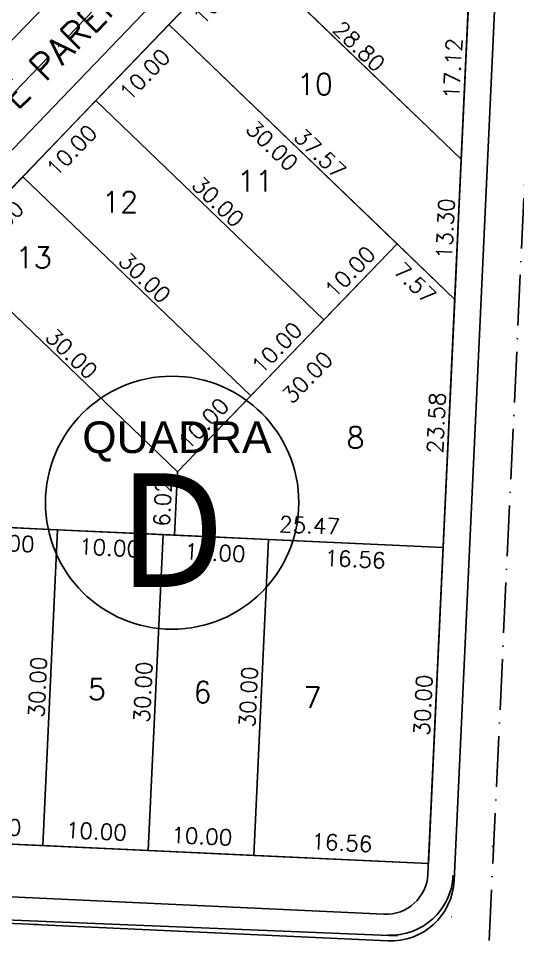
# Model space of a CAD drawing. Header units: millimetres. Extents: x 1794 to 8081, y 409 to 2272.
# Drawn here: x 5498.6 to 5545.8, y 773 to 860.7 of the extents above; entities that cross this region are included whole.
import ezdxf
from ezdxf.enums import TextEntityAlignment as Align

# ---------------------------------------------------------------- set-up
doc = ezdxf.new("R2010")
doc.units = ezdxf.units.MM
doc.linetypes.add('ACAD_ISO10W100', pattern=[18, 12, -3, 0, -3])
for name, color, linetype in [('02 - EIXO VIA', 2, 'ACAD_ISO10W100'), ('03 - CALÇADA', 1, 'Continuous'), ('BOUNDARY LOTES', 2, 'Continuous'), ('boundary quadras', 232, 'Continuous'), ('COT', 8, 'Continuous'), ('Cota', 8, 'Continuous'), ('FAIXAS VERDES', 62, 'Continuous'), ('LOTES', 2, 'Continuous'), ('PSTILO', 164, 'Continuous'), ('QUADRAS', 3, 'Continuous'), ('texto - ruas', 2, 'Continuous'), ('Texto Lotes', 31, 'Continuous'), ('TEXTO-80', 3, 'Continuous')]:
    doc.layers.add(name, color=color, linetype=linetype)
doc.styles.add('arcad1', font='romans.shx')
doc.styles.add('style1', font='tahoma.ttf')
doc.dimstyles.new('REGIS', dxfattribs={"dimtxt": 1.5, "dimasz": 0.12, "dimexe": 0, "dimexo": 0, "dimgap": 0, "dimtad": 0, "dimzin": 4, "dimdsep": 46, "dimtxsty": 'arcad1', "dimblk1": 'BOLA', "dimblk2": 'BOLA', "dimsah": 1, "dimcen": 0.12, "dimse1": 1, "dimse2": 1, "dimsd1": 1, "dimsd2": 1, "dimclrd": 256, "dimclre": 8, "dimclrt": 1, "dimadec": 0, "dimazin": 0, "dimtfac": 1.2, "dimtix": 1, "dimtmove": 2, "dimatfit": 3, "dimldrblk": 'BOLA', "dimfxl": 0, "dimfxlon": 1, "dimtvp": 2, "dimtolj": 1, "dimtzin": 4, "dimarcsym": 0})

# ---------------------------------------------------------------- blocks, each defined once
blk = doc.blocks.new('*D1119')
at = {"layer": 'Defpoints', "color": 0}
for p in [(5500.873, 782.244), (5510.862, 781.779), (5510.797, 780.375)]:
    blk.add_point(p, dxfattribs=at)
at = {"layer": 'COT', "color": 1, "insert": (5505.941, 783.605), "char_height": 1.5, "attachment_point": 5, "rotation": 357.3361, "style": 'arcad1'}
blk.add_mtext('\\A1;10.00', dxfattribs=at)
blk = doc.blocks.new('BOLA')
for p, q in [((-1, 0), (1, 0)), ((0, -1), (0, 1))]:
    blk.add_line(p, q)
blk.add_circle((0, 0), 0.3)
blk = doc.blocks.new('*D1120')
at = {"layer": 'Defpoints', "color": 0}
for p in [(5510.862, 781.779), (5520.851, 781.314), (5520.786, 779.911)]:
    blk.add_point(p, dxfattribs=at)
at = {"layer": 'COT', "color": 1, "insert": (5515.931, 783.14), "char_height": 1.5, "attachment_point": 5, "rotation": 357.3361, "style": 'arcad1'}
blk.add_mtext('\\A1;10.00', dxfattribs=at)
blk = doc.blocks.new('*D1121')
at = {"layer": 'Defpoints', "color": 0}
for p in [(5520.851, 781.314), (5537.398, 780.544), (5537.333, 779.141)]:
    blk.add_point(p, dxfattribs=at)
at = {"layer": 'COT', "color": 1, "insert": (5529.199, 782.522), "char_height": 1.5, "attachment_point": 5, "rotation": 357.3361, "style": 'arcad1'}
blk.add_mtext('\\A1;16.56', dxfattribs=at)
blk = doc.blocks.new('*D1123')
at = {"layer": 'Defpoints', "color": 0}
for p in [(5490.883, 782.708), (5500.873, 782.244), (5500.807, 780.84)]:
    blk.add_point(p, dxfattribs=at)
at = {"layer": 'COT', "color": 1, "insert": (5495.952, 784.069), "char_height": 1.5, "attachment_point": 5, "rotation": 357.3361, "style": 'arcad1'}
blk.add_mtext('\\A1;10.00', dxfattribs=at)
blk = doc.blocks.new('*D1127')
at = {"layer": 'Defpoints', "color": 0}
for p in [(5492.278, 812.676), (5502.267, 812.211), (5502.059, 807.736)]:
    blk.add_point(p, dxfattribs=at)
at = {"layer": 'COT', "color": 1, "insert": (5497.204, 810.965), "char_height": 1.5, "attachment_point": 5, "rotation": 357.3361, "style": 'arcad1'}
blk.add_mtext('\\A1;10.00', dxfattribs=at)
blk = doc.blocks.new('*D1128')
at = {"layer": 'Defpoints', "color": 0}
for p in [(5502.267, 812.211), (5512.256, 811.746), (5512.048, 807.271)]:
    blk.add_point(p, dxfattribs=at)
at = {"layer": 'COT', "color": 1, "insert": (5507.193, 810.5), "char_height": 1.5, "attachment_point": 5, "rotation": 357.3361, "style": 'arcad1'}
blk.add_mtext('\\A1;10.00', dxfattribs=at)
blk = doc.blocks.new('*D1129')
at = {"layer": 'Defpoints', "color": 0}
for p in [(5512.256, 811.746), (5522.245, 811.282), (5522.037, 806.806)]:
    blk.add_point(p, dxfattribs=at)
at = {"layer": 'COT', "color": 1, "insert": (5517.182, 810.035), "char_height": 1.5, "attachment_point": 5, "rotation": 357.3361, "style": 'arcad1'}
blk.add_mtext('\\A1;10.00', dxfattribs=at)
blk = doc.blocks.new('*D1130')
at = {"layer": 'Defpoints', "color": 0}
for p in [(5522.245, 811.282), (5538.792, 810.512), (5538.584, 806.036)]:
    blk.add_point(p, dxfattribs=at)
at = {"layer": 'COT', "color": 1, "insert": (5530.45, 809.418), "char_height": 1.5, "attachment_point": 5, "rotation": 357.3361, "style": 'arcad1'}
blk.add_mtext('\\A1;16.56', dxfattribs=at)
blk = doc.blocks.new('*D377')
at = {"layer": 'Defpoints', "color": 0}
for p in [(5502.267, 812.211), (5500.873, 782.244), (5502.671, 782.16)]:
    blk.add_point(p, dxfattribs=at)
at = {"layer": 'COT', "color": 1, "insert": (5500.371, 797.283), "char_height": 1.5, "attachment_point": 5, "rotation": 87.3361, "style": 'arcad1'}
blk.add_mtext('\\A1;30.00', dxfattribs=at)
blk = doc.blocks.new('*D378')
at = {"layer": 'Defpoints', "color": 0}
for p in [(5512.256, 811.746), (5510.862, 781.779), (5512.66, 781.695)]:
    blk.add_point(p, dxfattribs=at)
at = {"layer": 'COT', "color": 1, "insert": (5510.36, 796.818), "char_height": 1.5, "attachment_point": 5, "rotation": 87.3361, "style": 'arcad1'}
blk.add_mtext('\\A1;30.00', dxfattribs=at)
blk = doc.blocks.new('*D379')
at = {"layer": 'Defpoints', "color": 0}
for p in [(5522.245, 811.282), (5520.851, 781.314), (5522.649, 781.23)]:
    blk.add_point(p, dxfattribs=at)
at = {"layer": 'COT', "color": 1, "insert": (5520.35, 796.354), "char_height": 1.5, "attachment_point": 5, "rotation": 87.3361, "style": 'arcad1'}
blk.add_mtext('\\A1;30.00', dxfattribs=at)
blk = doc.blocks.new('*D380')
at = {"layer": 'Defpoints', "color": 0}
for p in [(5538.792, 810.512), (5537.398, 780.544), (5539.196, 780.461)]:
    blk.add_point(p, dxfattribs=at)
at = {"layer": 'COT', "color": 1, "insert": (5536.896, 795.584), "char_height": 1.5, "attachment_point": 5, "rotation": 87.3361, "style": 'arcad1'}
blk.add_mtext('\\A1;30.00', dxfattribs=at)
blk = doc.blocks.new('*D1132')
at = {"layer": 'Defpoints', "color": 0}
for p in [(5539.888, 834.067), (5541.686, 833.983), (5538.792, 810.512)]:
    blk.add_point(p, dxfattribs=at)
at = {"layer": 'COT', "color": 1, "insert": (5538.142, 822.345), "char_height": 1.5, "attachment_point": 5, "rotation": 87.3361, "style": 'arcad1'}
blk.add_mtext('\\A1;23.58', dxfattribs=at)
blk = doc.blocks.new('*D1133')
at = {"layer": 'Defpoints', "color": 0}
for p in [(5540.506, 847.352), (5542.304, 847.268), (5539.888, 834.067)]:
    blk.add_point(p, dxfattribs=at)
at = {"layer": 'COT', "color": 1, "insert": (5538.999, 840.765), "char_height": 1.5, "attachment_point": 5, "rotation": 87.3361, "style": 'arcad1'}
blk.add_mtext('\\A1;13.30', dxfattribs=at)
blk = doc.blocks.new('*D1134')
at = {"layer": 'Defpoints', "color": 0}
for p in [(5541.302, 864.458), (5543.1, 864.374), (5540.506, 847.352)]:
    blk.add_point(p, dxfattribs=at)
at = {"layer": 'COT', "color": 1, "insert": (5539.706, 855.961), "char_height": 1.5, "attachment_point": 5, "rotation": 87.3361, "style": 'arcad1'}
blk.add_mtext('\\A1;17.12', dxfattribs=at)
blk = doc.blocks.new('*D1135')
at = {"layer": 'Defpoints', "color": 0}
for p in [(5513.348, 811.696), (5538.792, 810.512), (5538.724, 809.04)]:
    blk.add_point(p, dxfattribs=at)
at = {"layer": 'COT', "color": 1, "insert": (5526.141, 812.629), "char_height": 1.5, "attachment_point": 5, "rotation": 357.3361, "style": 'arcad1'}
blk.add_mtext('\\A1;25.47', dxfattribs=at)
blk = doc.blocks.new('*D1136')
at = {"layer": 'Defpoints', "color": 0}
for p in [(5468.225, 813.795), (5468.145, 812.066), (5513.348, 811.696)]:
    blk.add_point(p, dxfattribs=at)
at = {"layer": 'COT', "color": 1, "insert": (5490.846, 814.013), "char_height": 1.5, "attachment_point": 5, "rotation": 357.3361, "style": 'arcad1'}
blk.add_mtext('\\A1;45.17', dxfattribs=at)
blk = doc.blocks.new('*D1137')
at = {"layer": 'Defpoints', "color": 0}
for p in [(5513.628, 817.704), (5513.348, 811.696), (5515.071, 811.615)]:
    blk.add_point(p, dxfattribs=at)
at = {"layer": 'COT', "color": 1, "insert": (5512.214, 814.759), "char_height": 1.5, "attachment_point": 5, "rotation": 87.3361, "style": 'arcad1'}
blk.add_mtext('\\A1;6.02', dxfattribs=at)
blk = doc.blocks.new('*D1138')
at = {"layer": 'Defpoints', "color": 0}
for p in [(5492.014, 838.509), (5513.628, 817.704), (5512.319, 816.344)]:
    blk.add_point(p, dxfattribs=at)
at = {"layer": 'COT', "color": 1, "insert": (5503.592, 828.908), "char_height": 1.5, "attachment_point": 5, "rotation": 316.09289, "style": 'arcad1'}
blk.add_mtext('\\A1;30.00', dxfattribs=at)
blk = doc.blocks.new('*D382')
at = {"layer": 'Defpoints', "color": 0}
for p in [(5498.949, 845.714), (5520.563, 824.909), (5519.254, 823.549)]:
    blk.add_point(p, dxfattribs=at)
at = {"layer": 'COT', "color": 1, "insert": (5510.527, 836.113), "char_height": 1.5, "attachment_point": 5, "rotation": 316.09289, "style": 'arcad1'}
blk.add_mtext('\\A1;30.00', dxfattribs=at)
blk = doc.blocks.new('*D383')
at = {"layer": 'Defpoints', "color": 0}
for p in [(5505.884, 852.919), (5527.498, 832.114), (5526.188, 830.754)]:
    blk.add_point(p, dxfattribs=at)
at = {"layer": 'COT', "color": 1, "insert": (5517.462, 843.318), "char_height": 1.5, "attachment_point": 5, "rotation": 316.09289, "style": 'arcad1'}
blk.add_mtext('\\A1;30.00', dxfattribs=at)
blk = doc.blocks.new('*D384')
at = {"layer": 'Defpoints', "color": 0}
for p in [(5512.819, 860.123), (5539.888, 834.067), (5538.579, 832.707)]:
    blk.add_point(p, dxfattribs=at)
at = {"layer": 'COT', "color": 1, "insert": (5527.125, 847.896), "char_height": 1.5, "attachment_point": 5, "rotation": 316.09289, "style": 'arcad1'}
blk.add_mtext('\\A1;37.57', dxfattribs=at)
blk = doc.blocks.new('*D1139')
at = {"layer": 'Defpoints', "color": 0}
for p in [(5519.753, 867.328), (5540.506, 847.352), (5539.129, 845.921)]:
    blk.add_point(p, dxfattribs=at)
at = {"layer": 'COT', "color": 1, "insert": (5530.833, 858.071), "char_height": 1.5, "attachment_point": 5, "rotation": 316.09289, "style": 'arcad1'}
blk.add_mtext('\\A1;28.80', dxfattribs=at)
blk = doc.blocks.new('*D386')
at = {"layer": 'Defpoints', "color": 0}
for p in [(5498.949, 845.714), (5502.29, 842.498), (5492.014, 838.509)]:
    blk.add_point(p, dxfattribs=at)
at = {"layer": 'COT', "color": 1, "insert": (5496.661, 840.976), "char_height": 1.5, "attachment_point": 5, "rotation": 46.09289, "style": 'arcad1'}
blk.add_mtext('\\A1;10.00', dxfattribs=at)
blk = doc.blocks.new('*D1140')
at = {"layer": 'Defpoints', "color": 0}
for p in [(5505.884, 852.919), (5509.224, 849.703), (5498.949, 845.714)]:
    blk.add_point(p, dxfattribs=at)
at = {"layer": 'COT', "color": 1, "insert": (5503.596, 848.181), "char_height": 1.5, "attachment_point": 5, "rotation": 46.09289, "style": 'arcad1'}
blk.add_mtext('\\A1;10.00', dxfattribs=at)
blk = doc.blocks.new('*D1141')
at = {"layer": 'Defpoints', "color": 0}
for p in [(5512.819, 860.123), (5516.159, 856.907), (5505.884, 852.919)]:
    blk.add_point(p, dxfattribs=at)
at = {"layer": 'COT', "color": 1, "insert": (5510.531, 855.386), "char_height": 1.5, "attachment_point": 5, "rotation": 46.09289, "style": 'arcad1'}
blk.add_mtext('\\A1;10.00', dxfattribs=at)
blk = doc.blocks.new('*D387')
at = {"layer": 'Defpoints', "color": 0}
for p in [(5519.753, 867.328), (5523.094, 864.112), (5512.819, 860.123)]:
    blk.add_point(p, dxfattribs=at)
at = {"layer": 'COT', "color": 1, "insert": (5517.465, 862.59), "char_height": 1.5, "attachment_point": 5, "rotation": 46.09289, "style": 'arcad1'}
blk.add_mtext('\\A1;10.00', dxfattribs=at)
blk = doc.blocks.new('*D390')
at = {"layer": 'Defpoints', "color": 0}
for p in [(5520.563, 824.909), (5521.723, 823.792), (5513.628, 817.704)]:
    blk.add_point(p, dxfattribs=at)
at = {"layer": 'COT', "color": 1, "insert": (5516.094, 822.271), "char_height": 1.5, "attachment_point": 5, "rotation": 46.09289, "style": 'arcad1'}
blk.add_mtext('\\A1;10.00', dxfattribs=at)
blk = doc.blocks.new('*D391')
at = {"layer": 'Defpoints', "color": 0}
for p in [(5527.498, 832.114), (5528.658, 830.997), (5520.563, 824.909)]:
    blk.add_point(p, dxfattribs=at)
at = {"layer": 'COT', "color": 1, "insert": (5523.029, 829.475), "char_height": 1.5, "attachment_point": 5, "rotation": 46.09289, "style": 'arcad1'}
blk.add_mtext('\\A1;10.00', dxfattribs=at)
blk = doc.blocks.new('*D1142')
at = {"layer": 'Defpoints', "color": 0}
for p in [(5534.433, 839.318), (5535.593, 838.202), (5527.498, 832.114)]:
    blk.add_point(p, dxfattribs=at)
at = {"layer": 'COT', "color": 1, "insert": (5529.964, 836.68), "char_height": 1.5, "attachment_point": 5, "rotation": 46.09289, "style": 'arcad1'}
blk.add_mtext('\\A1;10.00', dxfattribs=at)
blk = doc.blocks.new('*D1143')
at = {"layer": 'Defpoints', "color": 0}
for p in [(5534.433, 839.318), (5538.503, 835.4), (5513.628, 817.704)]:
    blk.add_point(p, dxfattribs=at)
at = {"layer": 'COT', "color": 1, "insert": (5525.939, 826.674), "char_height": 1.5, "attachment_point": 5, "rotation": 46.09289, "style": 'arcad1'}
blk.add_mtext('\\A1;30.00', dxfattribs=at)
blk = doc.blocks.new('*D392')
at = {"layer": 'Defpoints', "color": 0}
for p in [(5512.819, 860.123), (5509.7, 856.883), (5534.433, 839.318)]:
    blk.add_point(p, dxfattribs=at)
at = {"layer": 'COT', "color": 1, "insert": (5522.587, 848.642), "char_height": 1.5, "attachment_point": 5, "rotation": 316.09289, "style": 'arcad1'}
blk.add_mtext('\\A1;30.00', dxfattribs=at)
blk = doc.blocks.new('*D393')
at = {"layer": 'Defpoints', "color": 0}
for p in [(5534.433, 839.318), (5539.888, 834.067), (5536.769, 830.827)]:
    blk.add_point(p, dxfattribs=at)
at = {"layer": 'COT', "color": 1, "insert": (5536.122, 835.614), "char_height": 1.5, "attachment_point": 5, "rotation": 316.09289, "style": 'arcad1'}
blk.add_mtext('\\A1;7.57', dxfattribs=at)
blk = doc.blocks.new('NUM_quadra')
blk.add_circle((0, 0), 0.2)
at = {"insert": (-0.1419, 0.1285), "char_height": 0.05, "width": 0.2663, "attachment_point": 1, "style": 'style1'}
blk.add_mtext('\\fArial|b0|i0|c0|p34;QUADRA', dxfattribs=at)
at = {"style": 'style1'}
blk.add_attdef('00', text='', height=0.18, dxfattribs=at).set_placement((0, -0.1335), align=Align.CENTER)
blk = doc.blocks.new('*D2223')
at = {"layer": 'Defpoints', "color": 0}
for p in [(5292.974, 812.254), (5255.358, 706.461), (5289.192, 706.078), (5288.663, 705.239), (5588.443, 694.237)]:
    blk.add_point(p, dxfattribs=at)
at = {"layer": 'Cota', "color": 1, "insert": (5291.607, 707.321), "char_height": 1.5, "attachment_point": 5, "rotation": 305.26426, "style": 'arcad1'}
blk.add_mtext('\\A1;90°', dxfattribs=at)

msp = doc.modelspace()

# ---------------------------------------------------------------- hatches: boundary and pattern name
at = {"layer": 'FAIXAS VERDES'}
h = msp.add_hatch(dxfattribs=at)
h.set_pattern_fill('AR-SAND', color=256, scale=0.1, style=0)
h.set_pattern_definition([(37.5, (5326.125, 785.073), (-0.16, 4.89413), [0, -3.8608, 0, -4.318, 0, -4.1275]), (7.5, (5326.125, 785.073), (4.49523, 7.16825), [0, -2.0828, 0, -3.4798, 0, -1.3335]), (327.5, (5323.001, 785.073), (7.909924, 0.01437), [0, -1.27, 0, -4.572, 0, -5.969]), (317.5, (5323.001, 785.073), (7.63556, 2.2293), [0, -0.635, 0, -2.9972, 0, -3.429])])
edge = h.paths.add_edge_path()
edge.add_line((5327.652, 881.221), (5326.647, 879.526))
edge.add_arc((5330.089, 877.487), 4, 149.35778, 226.09289)
edge.add_line((5327.315, 874.605), (5364.413, 838.896))
edge.add_arc((5367.187, 841.778), 4, 226.09289, 316.09289)
edge.add_line((5370.069, 839.004), (5370.762, 839.724))
edge.add_line((5370.762, 839.724), (5327.652, 881.221))
edge = h.paths.add_edge_path()
edge.add_line((5385.892, 825.161), (5385.199, 824.44))
edge.add_arc((5388.081, 821.666), 4, 136.09289, 226.09289)
edge.add_line((5385.307, 818.785), (5419.168, 786.19))
edge.add_arc((5421.942, 789.072), 4, 226.09289, 316.09289)
edge.add_line((5424.824, 786.298), (5425.518, 787.019))
edge.add_line((5425.518, 787.019), (5385.892, 825.161))
edge = h.paths.add_edge_path()
edge.add_arc((5579.884, 843.297), 122.187, 128.83984, 136.09289, ccw=False)
edge.add_line((5503.255, 938.469), (5503.113, 938.72))
edge.add_arc((5499.629, 936.754), 4, 29.44373, 130.65368)
edge.add_arc((5579.884, 843.297), 127.187, 130.65368, 136.09289)
edge.add_line((5488.25, 931.5), (5385.892, 825.161))
edge.add_line((5385.892, 825.161), (5389.494, 821.693))
edge.add_line((5389.494, 821.693), (5491.852, 928.032))
edge = h.paths.add_edge_path()
edge.add_arc((5579.884, 843.297), 148.187, 128.49742, 136.09289, ccw=False)
edge.add_arc((5485.15, 962.404), 4, 308.49742, 389.44373)
edge.add_line((5488.634, 964.37), (5487.851, 965.756))
edge.add_arc((5579.884, 843.297), 153.187, 126.92608, 136.09289)
edge.add_line((5469.518, 949.531), (5367.16, 843.192))
edge.add_line((5367.16, 843.192), (5370.762, 839.724))
edge.add_line((5370.762, 839.724), (5473.12, 946.063))

# ---------------------------------------------------------------- linework, layer by layer
at = {"layer": '02 - EIXO VIA', "ltscale": 0.4}
for p, q in [((5422.215, 774.791), (5535.952, 892.953)), ((5547.46, 865.55), (5542.975, 769.173))]:
    msp.add_line(p, q, dxfattribs=at)
at = {"layer": '03 - CALÇADA'}
for p, q in [((5426.279, 784.204), (5528.401, 890.298)), ((5439.5, 787.557), (5528.427, 879.944)), ((5543.826, 864.905), (5539.825, 778.93)), ((5443.446, 777.361), (5534.466, 773.702)), ((5500.442, 774.756), (5443.544, 777.403)), ((5500.025, 774.775), (5533.553, 773.215)), ((5539.564, 775.498), (5539.591, 775.497))]:
    msp.add_line(p, q, dxfattribs=at)
for centre, radius, start, end in [((5579.884, 843.297), 138.487, 117.21049, 117.21049), ((5579.884, 843.297), 136.887, 117.21049, 117.21049), ((5533.757, 779.735), 6, 267.69754, 357.31019), ((5533.832, 779.209), 6, 267.3361, 357.3361)]:
    msp.add_arc(centre, radius, start, end, dxfattribs=at)
at = {"layer": 'BOUNDARY LOTES'}
for points in [[(5536.271, 876.438), (5535.355, 877.772), (5534.05, 878.61), (5532.583, 878.889), (5530.938, 878.535), (5529.701, 877.663), (5519.753, 867.328), (5540.506, 847.352), (5541.302, 864.458)], [(5519.753, 867.328), (5512.819, 860.123), (5539.888, 834.067), (5540.506, 847.352)], [(5512.819, 860.123), (5505.884, 852.919), (5527.498, 832.114), (5534.433, 839.318)], [(5505.884, 852.919), (5498.982, 845.682), (5520.563, 824.909), (5527.498, 832.114)], [(5498.982, 845.682), (5492.08, 838.446), (5513.628, 817.704), (5520.563, 824.909)], [(5539.888, 834.067), (5534.433, 839.318), (5513.628, 817.704), (5513.348, 811.696), (5538.792, 810.512)], [(5513.628, 817.704), (5492.08, 838.446), (5468.553, 813.78), (5502.185, 812.215), (5513.348, 811.696)], [(5502.267, 812.211), (5492.278, 812.676), (5490.883, 782.708), (5500.873, 782.244)], [(5512.256, 811.746), (5502.267, 812.211), (5500.873, 782.244), (5510.862, 781.779)], [(5522.245, 811.282), (5512.256, 811.746), (5510.862, 781.779), (5520.851, 781.314)], [(5538.792, 810.512), (5522.245, 811.282), (5520.851, 781.314), (5537.398, 780.544)]]:
    msp.add_lwpolyline(points, close=True, dxfattribs=at)
at = {"layer": 'boundary quadras'}
msp.add_lwpolyline([(5541.302, 864.458), (5536.271, 876.438), (5535.355, 877.772), (5534.05, 878.61), (5532.583, 878.889), (5530.938, 878.535), (5529.701, 877.663), (5505.884, 852.919), (5441.125, 785.024), (5537.398, 780.544)], close=True, dxfattribs=at)
at = {"layer": 'LOTES', "ltscale": 0.6}
for p, q in [((5540.506, 847.352), (5519.753, 867.328)), ((5539.888, 834.067), (5512.819, 860.123)), ((5527.498, 832.114), (5505.884, 852.919)), ((5520.563, 824.909), (5498.949, 845.714)), ((5513.628, 817.704), (5534.433, 839.318)), ((5513.628, 817.704), (5492.014, 838.509)), ((5513.628, 817.704), (5513.348, 811.696)), ((5502.185, 812.215), (5468.225, 813.795)), ((5502.267, 812.211), (5500.873, 782.244)), ((5502.179, 812.215), (5538.792, 810.512)), ((5512.256, 811.746), (5510.862, 781.779)), ((5522.245, 811.282), (5520.851, 781.314))]:
    msp.add_line(p, q, dxfattribs=at)
at = {"layer": 'PSTILO'}
msp.add_point((5543.483, 782.185), dxfattribs=at)
at = {"layer": 'QUADRAS', "ltscale": 0.6}
for p, q in [((5442.066, 786.619), (5529.701, 877.663)), ((5541.302, 864.458), (5537.351, 779.545))]:
    msp.add_line(p, q, dxfattribs=at)
at = {"layer": 'QUADRAS'}
for p, q in [((5500.791, 782.247), (5441.125, 785.024)), ((5500.785, 782.248), (5537.398, 780.544)), ((5500.559, 777.253), (5444.762, 779.849)), ((5500.552, 777.253), (5533.17, 775.736))]:
    msp.add_line(p, q, dxfattribs=at)
at = {"layer": 'QUADRAS', "ltscale": 0.6}
msp.add_arc((5533.356, 779.731), 4, 267.3361, 357.3361, dxfattribs=at)

# ---------------------------------------------------------------- block references
at = {"layer": 'TEXTO-80', "xscale": 60, "yscale": 60, "zscale": 60}
msp.add_blockref('NUM_quadra', (5513.118, 814.776), dxfattribs=at).add_auto_attribs({'00': 'D'})

# ---------------------------------------------------------------- texts
at = {"layer": 'texto - ruas', "insert": (5459.812, 816.948), "char_height": 2.5, "width": 122.85234, "attachment_point": 1, "rotation": 44.94454}
msp.add_mtext('{\\Fromans|c0;RUA 13 (RUA JOSÉ CAVALCANTE PARENTE)}', dxfattribs=at)
at = {"layer": 'Texto Lotes', "style": 'arcad1'}
for s, p in [('10', (5526.644, 854.477)), ('11', (5520.984, 845.299)), ('12', (5508.185, 843.306)), ('13', (5500, 838.034)), ('8', (5530.487, 820.958)), ('5', (5505.987, 797.083)), ('6', (5515.996, 796.801)), ('7', (5526.428, 796.325))]:
    msp.add_text(s, height=2, dxfattribs=at).set_placement(p, align=Align.MIDDLE_CENTER)

# ---------------------------------------------------------------- dimensions: what is measured, and where the dimension line sits
at = {"layer": 'COT'}
for base, p1, p2, angle, picture, middle in [((5523.094, 864.112), (5512.819, 860.123), (5519.753, 867.328), 226.09289, '*D387', (5517.465, 862.59)), ((5543.1, 864.374), (5540.506, 847.352), (5541.302, 864.458), 87.3361, '*D1134', (5539.706, 855.961)), ((5516.159, 856.907), (5505.884, 852.919), (5512.819, 860.123), 226.09289, '*D1141', (5510.531, 855.386)), ((5509.224, 849.703), (5498.949, 845.714), (5505.884, 852.919), 226.09289, '*D1140', (5503.596, 848.181)), ((5542.304, 847.268), (5539.888, 834.067), (5540.506, 847.352), 87.3361, '*D1133', (5538.999, 840.765)), ((5502.29, 842.498), (5492.014, 838.509), (5498.949, 845.714), 226.09289, '*D386', (5496.661, 840.976)), ((5535.593, 838.202), (5527.498, 832.114), (5534.433, 839.318), 226.09289, '*D1142', (5529.964, 836.68)), ((5536.769, 830.827), (5534.433, 839.318), (5539.888, 834.067), 316.09289, '*D393', (5536.122, 835.614)), ((5541.686, 833.983), (5538.792, 810.512), (5539.888, 834.067), 87.3361, '*D1132', (5538.142, 822.345)), ((5528.658, 830.997), (5520.563, 824.909), (5527.498, 832.114), 226.09289, '*D391', (5523.029, 829.475)), ((5502.059, 807.736), (5492.278, 812.676), (5502.267, 812.211), 177.3361, '*D1127', (5497.204, 810.965)), ((5512.048, 807.271), (5502.267, 812.211), (5512.256, 811.746), 177.3361, '*D1128', (5507.193, 810.5)), ((5522.037, 806.806), (5512.256, 811.746), (5522.245, 811.282), 177.3361, '*D1129', (5517.182, 810.035)), ((5538.584, 806.036), (5522.245, 811.282), (5538.792, 810.512), 177.3361, '*D1130', (5530.45, 809.418)), ((5500.807, 780.84), (5490.883, 782.708), (5500.873, 782.244), 177.3361, '*D1123', (5495.952, 784.069)), ((5510.797, 780.375), (5500.873, 782.244), (5510.862, 781.779), 177.3361, '*D1119', (5505.941, 783.605)), ((5520.786, 779.911), (5510.862, 781.779), (5520.851, 781.314), 177.3361, '*D1120', (5515.931, 783.14)), ((5537.333, 779.141), (5520.851, 781.314), (5537.398, 780.544), 177.3361, '*D1121', (5529.199, 782.522))]:
    dim = msp.add_linear_dim(base=base, p1=p1, p2=p2, angle=angle, dimstyle='REGIS', dxfattribs=at)
    dim.commit()
    dim.dimension.update_dxf_attribs({"geometry": picture, "text_midpoint": middle})
for p1, p2, distance, picture, middle in [((5519.753, 867.328), (5540.506, 847.352), -1.986, '*D1139', (5530.833, 858.071)), ((5534.433, 839.318), (5512.819, 860.123), 4.497, '*D392', (5522.587, 848.642)), ((5512.819, 860.123), (5539.888, 834.067), -1.888, '*D384', (5527.125, 847.896)), ((5505.884, 852.919), (5527.498, 832.114), -1.888, '*D383', (5517.462, 843.318)), ((5498.949, 845.714), (5520.563, 824.909), -1.888, '*D382', (5510.527, 836.113)), ((5513.628, 817.704), (5534.433, 839.318), -5.65, '*D1143', (5525.939, 826.674)), ((5492.014, 838.509), (5513.628, 817.704), -1.888, '*D1138', (5503.592, 828.908)), ((5513.628, 817.704), (5520.563, 824.909), -1.61, '*D390', (5516.094, 822.271)), ((5513.6278, 817.7045), (5513.3482, 811.6956), 1.7246, '*D1137', (5512.214, 814.7593)), ((5513.348, 811.696), (5468.225, 813.795), 1.731, '*D1136', (5490.846, 814.013)), ((5513.348, 811.696), (5538.792, 810.512), -1.473, '*D1135', (5526.141, 812.629)), ((5502.267, 812.211), (5500.873, 782.244), 1.8, '*D377', (5500.371, 797.283)), ((5512.256, 811.746), (5510.862, 781.779), 1.8, '*D378', (5510.36, 796.818)), ((5522.245, 811.282), (5520.851, 781.314), 1.8, '*D379', (5520.35, 796.354)), ((5538.792, 810.512), (5537.398, 780.544), 1.8, '*D380', (5536.896, 795.584))]:
    dim = msp.add_aligned_dim(p1=p1, p2=p2, distance=distance, dimstyle='REGIS', dxfattribs=at)
    dim.commit()
    dim.dimension.update_dxf_attribs({"geometry": picture, "text_midpoint": middle})
at = {"layer": 'Cota'}
dim = msp.add_angular_dim_2l(base=(5289.192, 706.078), line1=((5255.358, 706.461), (5588.443, 694.237)), line2=((5292.974, 812.254), (5288.663, 705.239)), dimstyle='REGIS', override={"dimfxl": 0.18, "dimfxlon": 1}, dxfattribs=at)
dim.commit()
dim.dimension.update_dxf_attribs({"geometry": '*D2223', "text_midpoint": (5291.607, 707.321), "dimtype": 162})

doc.saveas('drawing.dxf')
